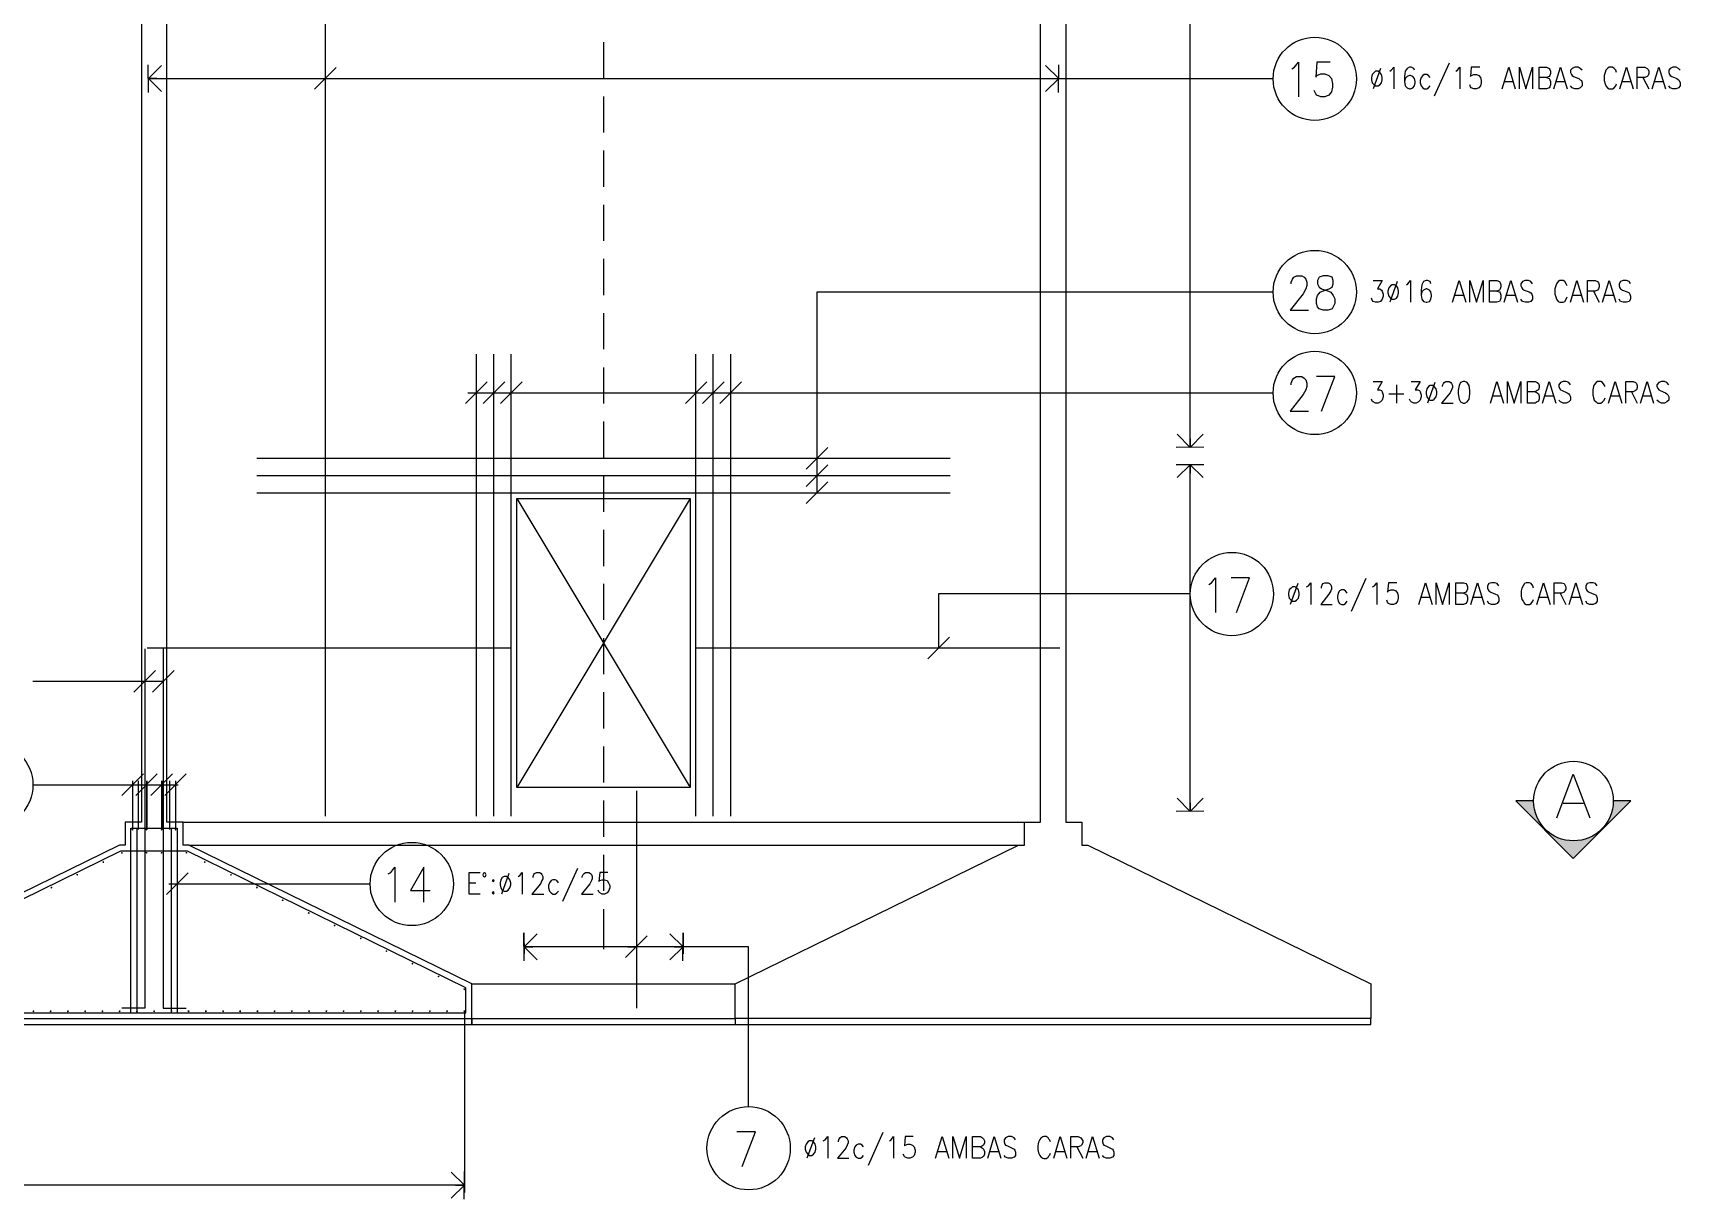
# Model space of a CAD drawing. Extents: x 157 to 1652, y -82 to 500.
# Drawn here: x 233.8 to 376.3, y 94.1 to 195 of the extents above; entities that cross this region are included whole.
import ezdxf

# ---------------------------------------------------------------- set-up
doc = ezdxf.new("R2010")
doc.units = 0
doc.header["$MEASUREMENT"] = 0
for name, color, linetype in [('PDF_00-COTAS-PARCIALES', 4, 'Continuous'), ('PDF_auxiliar', 1, 'Continuous'), ('PDF_BARRAS', 4, 'Continuous'), ('PDF_BARRAS-EN-VISTA-25', 4, 'Continuous'), ('PDF_CONTORNO-ENCOFRADO-25', 2, 'Continuous'), ('PDF_LINEAS-POS-ARMADURA', 4, 'Continuous')]:
    doc.layers.add(name, color=color, linetype=linetype)

msp = doc.modelspace()

# ---------------------------------------------------------------- hatches: boundary and pattern name
at = {"layer": 'PDF_00-COTAS-PARCIALES', "transparency": 33554559}
msp.add_hatch(color=256, dxfattribs=at).paths.add_polyline_path([(372.077, 128.544), (370.521, 128.544), (370.489, 127.941), (370.299, 127.306), (370.013, 126.734), (369.632, 126.258), (369.156, 125.814), (368.616, 125.496), (368.045, 125.242), (367.41, 125.147), (366.775, 125.147), (366.172, 125.242), (365.569, 125.496), (365.029, 125.814), (364.553, 126.258), (364.172, 126.734), (363.886, 127.306), (363.727, 127.941), (363.664, 128.544), (362.108, 128.544), (362.743, 127.941), (363.346, 127.306), (363.918, 126.734), (364.426, 126.258), (364.838, 125.814), (365.188, 125.496), (365.41, 125.242), (365.537, 125.147), (367.092, 123.56), (369.791, 126.258), (370.299, 126.734), (370.838, 127.306)])
at = {"layer": 'PDF_BARRAS', "transparency": 33554559}
for points in [[(242.521, 126.036), (242.521, 126.099), (242.457, 126.131), (242.394, 126.131), (242.362, 126.068), (242.394, 126.004), (242.425, 125.972), (242.489, 126.004)], [(243.727, 126.036), (243.727, 126.099), (243.663, 126.131), (243.663, 126.036), (243.632, 126.068), (243.6, 126.004), (243.632, 125.972), (243.695, 126.004)], [(245.029, 126.068), (244.997, 126.131), (244.933, 126.131), (244.902, 126.099), (244.87, 126.036), (244.902, 126.004), (244.965, 125.972), (245.029, 126.004)], [(246.235, 126.068), (246.203, 126.131), (246.14, 126.131), (246.171, 126.068), (246.171, 126.036), (246.14, 126.068), (246.108, 126.004), (246.171, 125.972), (246.235, 126.004)], [(241.6, 124.036), (241.568, 124.099), (241.505, 124.131), (241.473, 124.099), (241.441, 124.036), (241.441, 124.004), (241.505, 123.972), (241.568, 123.972)], [(243.727, 124.036), (243.727, 124.099), (243.663, 124.131), (243.663, 124.036), (243.632, 124.068), (243.6, 124.004), (243.632, 123.972), (243.695, 124.004)], [(245.029, 124.068), (244.997, 124.131), (244.933, 124.131), (244.902, 124.099), (244.87, 124.036), (244.902, 124.004), (244.965, 123.972), (245.029, 124.004)], [(247.187, 124.036), (247.156, 124.099), (247.092, 124.131), (247.029, 124.099), (247.029, 124.036), (247.06, 123.972), (247.092, 123.972), (247.156, 124.004)], [(239.981, 123.242), (239.981, 123.306), (239.917, 123.337), (239.917, 123.242)], [(248.775, 123.274), (248.743, 123.306), (248.679, 123.337), (248.648, 123.306), (248.616, 123.242), (248.648, 123.179), (248.711, 123.179), (248.775, 123.211)], [(237.727, 122.131), (237.727, 122.195), (237.663, 122.226), (237.6, 122.226), (237.568, 122.163), (237.6, 122.099), (237.663, 122.068)], [(235.505, 121.052), (235.473, 121.115), (235.378, 121.115), (235.346, 121.052), (235.346, 120.988), (235.409, 120.957), (235.473, 120.988)], [(253.283, 121.052), (253.251, 121.115), (253.124, 121.115), (253.124, 121.052), (253.156, 120.988), (253.187, 120.957), (253.251, 120.988)], [(255.505, 119.972), (255.441, 120.036), (255.378, 120.004), (255.346, 119.941), (255.378, 119.877), (255.441, 119.877), (255.505, 119.909)], [(257.759, 118.861), (257.727, 118.925), (257.663, 118.925), (257.632, 118.893), (257.6, 118.83), (257.632, 118.798), (257.695, 118.766), (257.759, 118.798)], [(260.013, 117.75), (259.981, 117.814), (259.917, 117.845), (259.854, 117.814), (259.854, 117.75), (259.886, 117.687), (259.949, 117.687)], [(262.171, 116.576), (262.235, 116.607), (262.267, 116.671), (262.171, 116.639)], [(264.489, 115.56), (264.457, 115.623), (264.394, 115.623), (264.33, 115.56), (264.362, 115.496), (264.425, 115.464), (264.489, 115.496)], [(266.743, 114.48), (266.711, 114.512), (266.648, 114.544), (266.584, 114.512), (266.584, 114.449), (266.616, 114.385), (266.679, 114.385), (266.711, 114.417)], [(268.997, 113.369), (268.965, 113.433), (268.902, 113.433), (268.838, 113.401), (268.838, 113.337), (268.902, 113.274), (268.965, 113.306)], [(271.219, 112.258), (271.187, 112.322), (271.092, 112.322), (271.06, 112.258), (271.092, 112.195), (271.156, 112.163), (271.219, 112.195)], [(233.949, 110.353), (233.917, 110.417), (233.822, 110.417), (233.79, 110.353), (233.79, 110.29), (233.854, 110.258), (233.917, 110.29)], [(235.441, 110.353), (235.409, 110.417), (235.314, 110.417), (235.282, 110.353), (235.282, 110.29), (235.346, 110.258), (235.409, 110.29)], [(236.933, 110.353), (236.902, 110.417), (236.806, 110.417), (236.775, 110.353), (236.775, 110.29), (236.838, 110.258), (236.902, 110.29)], [(238.425, 110.353), (238.394, 110.417), (238.298, 110.417), (238.267, 110.353), (238.267, 110.29), (238.33, 110.258), (238.394, 110.29)], [(239.917, 110.353), (239.886, 110.417), (239.79, 110.417), (239.759, 110.353), (239.759, 110.29), (239.822, 110.258), (239.886, 110.29)], [(241.409, 110.353), (241.378, 110.417), (241.282, 110.417), (241.251, 110.353), (241.251, 110.29), (241.314, 110.258), (241.378, 110.29)], [(242.902, 110.353), (242.87, 110.417), (242.775, 110.417), (242.743, 110.353), (242.743, 110.29), (242.806, 110.258), (242.87, 110.29)], [(244.394, 110.353), (244.362, 110.417), (244.267, 110.417), (244.235, 110.353), (244.235, 110.29), (244.298, 110.258), (244.362, 110.29)], [(245.886, 110.353), (245.854, 110.417), (245.759, 110.417), (245.727, 110.353), (245.727, 110.29), (245.79, 110.258), (245.854, 110.29)], [(247.378, 110.353), (247.346, 110.417), (247.219, 110.417), (247.219, 110.29), (247.283, 110.258), (247.346, 110.29)], [(248.87, 110.353), (248.838, 110.417), (248.711, 110.417), (248.711, 110.29), (248.775, 110.258), (248.838, 110.29)], [(250.362, 110.353), (250.33, 110.417), (250.203, 110.417), (250.203, 110.29), (250.267, 110.258), (250.33, 110.29)], [(251.822, 110.29), (251.822, 110.417), (251.695, 110.417), (251.663, 110.353), (251.695, 110.29), (251.759, 110.258)], [(253.314, 110.29), (253.314, 110.417), (253.187, 110.417), (253.156, 110.353), (253.187, 110.29), (253.251, 110.258)], [(254.806, 110.29), (254.806, 110.417), (254.679, 110.417), (254.648, 110.353), (254.679, 110.29), (254.743, 110.258)], [(256.298, 110.353), (256.298, 110.417), (256.171, 110.417), (256.14, 110.353), (256.171, 110.29), (256.235, 110.258), (256.267, 110.29)], [(257.79, 110.353), (257.79, 110.417), (257.663, 110.417), (257.632, 110.353), (257.663, 110.29), (257.727, 110.258), (257.759, 110.29)], [(259.283, 110.353), (259.283, 110.417), (259.156, 110.417), (259.124, 110.353), (259.156, 110.29), (259.219, 110.258), (259.251, 110.29)], [(260.775, 110.353), (260.775, 110.417), (260.648, 110.417), (260.616, 110.353), (260.648, 110.29), (260.711, 110.258), (260.743, 110.29)], [(262.267, 110.353), (262.267, 110.417), (262.14, 110.417), (262.108, 110.353), (262.14, 110.29), (262.203, 110.258), (262.235, 110.29)], [(263.759, 110.353), (263.759, 110.417), (263.632, 110.417), (263.6, 110.353), (263.632, 110.29), (263.695, 110.258), (263.727, 110.29)], [(265.251, 110.353), (265.251, 110.417), (265.124, 110.417), (265.092, 110.353), (265.124, 110.29), (265.156, 110.258), (265.219, 110.29)], [(266.743, 110.353), (266.743, 110.417), (266.616, 110.417), (266.584, 110.353), (266.616, 110.29), (266.648, 110.258), (266.711, 110.29)], [(268.235, 110.353), (268.235, 110.417), (268.108, 110.417), (268.076, 110.353), (268.108, 110.29), (268.14, 110.258), (268.203, 110.29)], [(269.727, 110.353), (269.727, 110.417), (269.6, 110.417), (269.568, 110.353), (269.6, 110.29), (269.632, 110.258), (269.695, 110.29)], [(271.219, 110.353), (271.187, 110.417), (271.092, 110.417), (271.06, 110.353), (271.092, 110.29), (271.156, 110.258), (271.219, 110.29)]]:
    msp.add_hatch(color=256, dxfattribs=at).paths.add_polyline_path(points)
h = msp.add_hatch(color=256, dxfattribs=at)
h.paths.add_polyline_path([(250.965, 122.068), (250.997, 122.099), (251.029, 122.163), (250.997, 122.226), (250.933, 122.226), (250.902, 122.195), (250.87, 122.131), (250.902, 122.099)])
h.paths.add_polyline_path([(250.933, 122.131), (250.933, 122.163), (250.965, 122.163), (250.965, 122.131)], flags=0)

# ---------------------------------------------------------------- linework, layer by layer
at = {"layer": 'PDF_00-COTAS-PARCIALES', "color": 6, "lineweight": 25}
for points in [[(365.664, 127.084), (367.092, 130.861), (368.521, 127.084)], [(366.203, 128.353), (367.981, 128.353)]]:
    msp.add_lwpolyline(points, dxfattribs=at)
at = {"layer": 'PDF_00-COTAS-PARCIALES', "lineweight": 25}
msp.add_lwpolyline([(363.664, 128.544), (362.108, 128.544), (367.092, 123.56), (372.077, 128.544), (370.521, 128.544)], dxfattribs=at)
msp.add_circle((367.108, 128.528), 3.444, dxfattribs=at)
at = {"layer": 'PDF_auxiliar', "lineweight": 25}
for points in [[(283.187, 194.163), (283.187, 191.052)], [(283.187, 189.465), (283.187, 186.354)], [(283.187, 184.798), (283.187, 181.655)], [(283.187, 180.1), (283.187, 176.988)], [(283.187, 175.433), (283.187, 172.29)], [(283.187, 170.734), (283.187, 167.623)], [(283.187, 166.036), (283.187, 162.925)], [(283.187, 161.369), (283.187, 158.226)], [(283.187, 156.671), (283.187, 153.56)], [(275.695, 154.703), (290.679, 129.687)], [(290.679, 154.703), (275.695, 129.687)], [(283.187, 152.004), (283.187, 148.861)], [(283.187, 147.306), (283.187, 144.195)], [(283.187, 142.607), (283.187, 139.496)], [(283.187, 137.941), (283.187, 134.798)], [(283.187, 133.242), (283.187, 130.131)], [(283.187, 128.576), (283.187, 125.433)], [(246.806, 126.703), (319.6, 126.703)], [(247.314, 124.703), (319.092, 124.703)], [(283.187, 123.877), (283.187, 120.766)], [(283.187, 119.179), (283.187, 115.718)], [(271.791, 112.703), (294.584, 112.703)], [(216.806, 109.718), (216.806, 109.21), (271.791, 109.21), (271.791, 109.718), (294.584, 109.718), (294.584, 109.21), (349.569, 109.21), (349.569, 109.718)], [(271.791, 109.718), (271.791, 109.21), (294.584, 109.21)]]:
    msp.add_lwpolyline(points, dxfattribs=at)
at = {"layer": 'PDF_BARRAS', "lineweight": 0}
for points in [[(243.663, 126.099, 0.0635, 0.0635, 0), (243.616, 126.099, 0.0568, 0.0568, 0), (243.584, 126.036, 0, 0, 0)], [(243.663, 124.099, 0.0635, 0.0635, 0), (243.616, 124.099, 0.0568, 0.0568, 0), (243.584, 124.036, 0, 0, 0)]]:
    msp.add_lwpolyline(points, format="xyseb", dxfattribs=at)
for points, const_width in [([(246.124, 126.115), (246.124, 126.084), (246.092, 126.02)], 0.0426), ([(239.917, 123.29), (239.87, 123.274), (239.838, 123.242)], 0.0673), ([(239.87, 123.195), (239.902, 123.211), (239.965, 123.211)], 0.0635), ([(262.14, 116.687), (262.14, 116.639), (262.14, 116.576)], 0.0635), ([(262.251, 116.687), (262.203, 116.687), (262.14, 116.718)], 0.0568)]:
    msp.add_lwpolyline(points, dxfattribs=dict(at, const_width=const_width))
at = {"layer": 'PDF_BARRAS-EN-VISTA-25', "color": 5, "lineweight": 25}
for points in [[(259.124, 127.211), (259.124, 247.147)], [(342.743, 191.877), (342.965, 192.004), (343.315, 192.449), (343.315, 189.433)], [(346.045, 192.449), (344.902, 192.449), (344.807, 191.147), (344.902, 191.306), (345.251, 191.433), (345.6, 191.433), (345.949, 191.306), (346.172, 191.02), (346.267, 190.576), (346.267, 190.29), (346.172, 189.877), (345.949, 189.592), (345.6, 189.433), (345.251, 189.433), (344.902, 189.592), (344.807, 189.719), (344.68, 190.004)], [(258.171, 190.1), (260.044, 191.973)], [(342.68, 173.274), (342.68, 173.401), (342.807, 173.687), (342.902, 173.846), (343.156, 173.973), (343.6, 173.973), (343.822, 173.846), (343.949, 173.687), (344.045, 173.401), (344.045, 173.115), (343.949, 172.83), (343.727, 172.417), (342.584, 170.988), (344.172, 170.988)], [(272.203, 127.211), (272.203, 167.179)], [(273.695, 127.211), (273.695, 167.179)], [(275.187, 127.211), (275.187, 167.179)], [(291.187, 127.211), (291.187, 167.179)], [(292.679, 127.211), (292.679, 167.179)], [(294.203, 127.211), (294.203, 167.179)], [(271.251, 162.925), (273.124, 164.798)], [(272.775, 162.925), (274.648, 164.798)], [(274.267, 162.925), (276.14, 164.798)], [(290.267, 162.925), (292.14, 164.798)], [(291.759, 162.925), (293.632, 164.798)], [(293.251, 162.925), (295.124, 164.798)], [(342.68, 164.544), (342.68, 164.671), (342.807, 164.957), (342.902, 165.115), (343.156, 165.242), (343.6, 165.242), (343.822, 165.115), (343.949, 164.957), (344.045, 164.671), (344.045, 164.385), (343.949, 164.1), (343.727, 163.687), (342.584, 162.258), (344.172, 162.258)], [(345.315, 162.258), (346.457, 165.242), (344.87, 165.242)], [(253.187, 158.195), (313.187, 158.195)], [(300.711, 157.242), (302.584, 159.115)], [(300.711, 155.75), (302.584, 157.623)], [(253.187, 156.703), (313.187, 156.703)], [(300.711, 154.258), (302.584, 156.131)], [(253.187, 155.179), (313.187, 155.179)], [(335.568, 147.274), (335.791, 147.401), (336.14, 147.846), (336.14, 144.83)], [(337.949, 144.83), (339.092, 147.846), (337.505, 147.846)], [(311.251, 140.83), (313.124, 142.703)], [(243.505, 141.687), (243.505, 110.607), (241.505, 110.607)], [(243.695, 141.782), (275.187, 141.782)], [(245.092, 141.687), (245.092, 110.607), (247.092, 110.607)], [(291.187, 141.782), (322.68, 141.782)], [(242.552, 137.941), (244.425, 139.814)], [(244.171, 137.941), (246.044, 139.814)], [(241.505, 129.02), (243.378, 130.893)], [(242.711, 129.02), (244.584, 130.893)], [(244.013, 129.02), (245.886, 130.893)], [(245.219, 129.02), (247.092, 130.893)], [(286.045, 129.401), (286.045, 110.607)], [(242.298, 110.195), (242.298, 126.195), (246.298, 126.195), (246.298, 110.195)], [(242.806, 126.195), (242.806, 110.195)], [(245.79, 126.195), (245.79, 110.195)], [(264.552, 122.226), (264.775, 122.353), (265.124, 122.798), (265.124, 119.782)], [(267.632, 119.782), (267.632, 122.798), (266.489, 120.798), (268.203, 120.798)], [(245.378, 120.449), (247.251, 122.322)], [(285.092, 114.988), (286.965, 116.861)], [(295.187, 96.925), (296.33, 99.909), (294.711, 99.909)]]:
    msp.add_lwpolyline(points, dxfattribs=at)
at = {"layer": 'PDF_BARRAS-EN-VISTA-25', "color": 2, "lineweight": 25}
for points in [[(258.362, 191.02), (259.124, 191.02)], [(271.441, 163.846), (272.203, 163.846)], [(272.933, 163.846), (273.695, 163.846)], [(274.457, 163.846), (275.187, 163.846)], [(290.457, 163.846), (291.187, 163.846)], [(291.949, 163.846), (292.679, 163.846)], [(293.441, 163.846), (294.203, 163.846)], [(300.902, 158.195), (301.664, 158.195)], [(300.902, 156.703), (301.664, 156.703)], [(300.902, 155.179), (301.664, 155.179)], [(311.441, 141.782), (312.172, 141.782)], [(242.743, 138.893), (243.505, 138.893)], [(244.362, 138.893), (245.092, 138.893)], [(241.695, 129.941), (242.457, 129.941)], [(242.902, 129.941), (243.663, 129.941)], [(244.203, 129.941), (244.965, 129.941)], [(245.409, 129.941), (246.171, 129.941)], [(245.568, 121.369), (246.298, 121.369)], [(285.283, 115.909), (286.045, 115.909)]]:
    msp.add_lwpolyline(points, dxfattribs=at)
at = {"layer": 'PDF_BARRAS-EN-VISTA-25', "lineweight": 25}
for points in [[(349.981, 191.655), (349.854, 191.56), (349.696, 191.369), (349.632, 191.115), (349.632, 190.925), (349.696, 190.671), (349.854, 190.481), (349.981, 190.385), (350.203, 190.385), (350.362, 190.481), (350.489, 190.671), (350.553, 190.925), (350.553, 191.115), (350.489, 191.369), (350.362, 191.56), (350.203, 191.655)], [(351.41, 173.179), (351.283, 173.084), (351.124, 172.925), (351.061, 172.639), (351.061, 172.481), (351.124, 172.195), (351.283, 172.036), (351.41, 171.941), (351.632, 171.941), (351.791, 172.036), (351.918, 172.195), (351.981, 172.481), (351.981, 172.639), (351.918, 172.925), (351.791, 173.084), (351.632, 173.179)], [(354.711, 164.48), (354.553, 164.385), (354.426, 164.195), (354.362, 163.941), (354.362, 163.75), (354.426, 163.496), (354.553, 163.306), (354.711, 163.211), (354.934, 163.211), (355.061, 163.306), (355.219, 163.496), (355.283, 163.75), (355.283, 163.941), (355.219, 164.195), (355.061, 164.385), (354.934, 164.48)], [(357.569, 164.83), (357.346, 164.734), (357.219, 164.48), (357.124, 164.036), (357.124, 163.75), (357.219, 163.306), (357.346, 163.052), (357.569, 162.957), (357.696, 162.957), (357.918, 163.052), (358.076, 163.306), (358.14, 163.75), (358.14, 164.036), (358.076, 164.48), (357.918, 164.734), (357.696, 164.83)], [(342.807, 147.052), (342.68, 146.957), (342.521, 146.798), (342.457, 146.512), (342.457, 146.353), (342.521, 146.068), (342.68, 145.909), (342.807, 145.814), (343.029, 145.814), (343.156, 145.909), (343.315, 146.068), (343.378, 146.353), (343.378, 146.512), (343.315, 146.798), (343.156, 146.957), (343.029, 147.052)], [(273.664, 121.718), (273.568, 121.655), (273.664, 121.56), (273.727, 121.655)], [(274.584, 122.004), (274.425, 121.909), (274.298, 121.718), (274.235, 121.464), (274.235, 121.274), (274.298, 121.02), (274.425, 120.83), (274.584, 120.734), (274.806, 120.734), (274.933, 120.83), (275.092, 121.02), (275.156, 121.274), (275.156, 121.464), (275.092, 121.718), (274.933, 121.909), (274.806, 122.004)], [(273.664, 120.671), (273.568, 120.576), (273.664, 120.48), (273.727, 120.576)], [(300.997, 99.147), (300.87, 99.052), (300.711, 98.861), (300.648, 98.607), (300.648, 98.417), (300.711, 98.163), (300.87, 97.972), (300.997, 97.877), (301.219, 97.877), (301.346, 97.972), (301.505, 98.163), (301.568, 98.417), (301.568, 98.607), (301.505, 98.861), (301.346, 99.052), (301.219, 99.147)]]:
    msp.add_lwpolyline(points, close=True, dxfattribs=at)
for points in [[(350.426, 191.909), (349.791, 190.131)], [(351.219, 191.655), (351.346, 191.75), (351.569, 192.004), (351.569, 190.131)], [(353.346, 191.75), (353.283, 191.909), (353.061, 192.004), (352.934, 192.004), (352.711, 191.909), (352.553, 191.655), (352.489, 191.211), (352.489, 190.766), (352.553, 190.385), (352.711, 190.227), (352.934, 190.131), (352.997, 190.131), (353.219, 190.227), (353.346, 190.385), (353.41, 190.671), (353.41, 190.766), (353.346, 191.02), (353.219, 191.211), (352.997, 191.306), (352.934, 191.306), (352.711, 191.211), (352.553, 191.02), (352.489, 190.766)], [(354.711, 191.115), (354.553, 191.306), (354.426, 191.369), (354.203, 191.369), (354.076, 191.306), (353.918, 191.115), (353.854, 190.862), (353.854, 190.671), (353.918, 190.385), (354.076, 190.227), (354.203, 190.131), (354.426, 190.131), (354.553, 190.227), (354.711, 190.385)], [(356.362, 192.354), (355.061, 189.496)], [(356.934, 191.655), (357.061, 191.75), (357.283, 192.004), (357.283, 190.131)], [(358.997, 192.004), (358.267, 192.004), (358.203, 191.211), (358.267, 191.306), (358.489, 191.369), (358.711, 191.369), (358.934, 191.306), (359.061, 191.115), (359.124, 190.862), (359.124, 190.671), (359.061, 190.385), (358.934, 190.227), (358.711, 190.131), (358.489, 190.131), (358.267, 190.227), (358.203, 190.322), (358.14, 190.481)], [(360.934, 190.131), (361.505, 192.004), (362.077, 190.131)], [(362.426, 190.131), (362.426, 192.004), (362.997, 190.131), (363.569, 192.004), (363.569, 190.131)], [(364.775, 191.115), (364.997, 191.02), (365.061, 190.925), (365.124, 190.766), (365.124, 190.481), (365.061, 190.322), (364.997, 190.227), (364.775, 190.131), (364.14, 190.131), (364.14, 192.004), (364.775, 192.004), (364.997, 191.909), (365.061, 191.814), (365.124, 191.655), (365.124, 191.465), (365.061, 191.306), (364.997, 191.211), (364.775, 191.115), (364.14, 191.115)], [(365.41, 190.131), (365.981, 192.004), (366.553, 190.131)], [(367.854, 191.75), (367.696, 191.909), (367.505, 192.004), (367.219, 192.004), (366.997, 191.909), (366.838, 191.75), (366.838, 191.56), (366.934, 191.369), (366.997, 191.306), (367.124, 191.211), (367.569, 191.02), (367.696, 190.925), (367.791, 190.862), (367.854, 190.671), (367.854, 190.385), (367.696, 190.227), (367.505, 190.131), (367.219, 190.131), (366.997, 190.227), (366.838, 190.385)], [(370.838, 191.56), (370.775, 191.75), (370.616, 191.909), (370.489, 192.004), (370.204, 192.004), (370.045, 191.909), (369.918, 191.75), (369.854, 191.56), (369.759, 191.306), (369.759, 190.862), (369.854, 190.576), (369.918, 190.385), (370.045, 190.227), (370.204, 190.131), (370.489, 190.131), (370.616, 190.227), (370.775, 190.385), (370.838, 190.576)], [(371.124, 190.131), (371.696, 192.004), (372.267, 190.131)], [(372.616, 190.131), (372.616, 192.004), (373.283, 192.004), (373.473, 191.909), (373.569, 191.814), (373.632, 191.655), (373.632, 191.465), (373.569, 191.306), (373.473, 191.211), (373.283, 191.115), (372.616, 191.115)], [(373.124, 191.115), (373.632, 190.131)], [(373.918, 190.131), (374.489, 192.004), (375.061, 190.131)], [(376.331, 191.75), (376.204, 191.909), (375.981, 192.004), (375.696, 192.004), (375.473, 191.909), (375.346, 191.75), (375.346, 191.56), (375.41, 191.369), (375.473, 191.306), (375.632, 191.211), (376.045, 191.02), (376.204, 190.925), (376.267, 190.862), (376.331, 190.671), (376.331, 190.385), (376.204, 190.227), (375.981, 190.131), (375.696, 190.131), (375.473, 190.227), (375.346, 190.385)], [(361.124, 190.766), (361.854, 190.766)], [(365.632, 190.766), (366.362, 190.766)], [(371.346, 190.766), (372.045, 190.766)], [(374.14, 190.766), (374.838, 190.766)], [(349.791, 173.56), (350.553, 173.56), (350.14, 172.83), (350.362, 172.83), (350.489, 172.734), (350.553, 172.639), (350.648, 172.385), (350.648, 172.195), (350.553, 171.941), (350.426, 171.75), (350.203, 171.687), (349.981, 171.687), (349.791, 171.75), (349.696, 171.846), (349.632, 172.036)], [(351.854, 173.465), (351.219, 171.687)], [(352.648, 173.179), (352.775, 173.274), (352.997, 173.56), (352.997, 171.687)], [(354.775, 173.274), (354.711, 173.465), (354.489, 173.56), (354.362, 173.56), (354.14, 173.465), (353.981, 173.179), (353.918, 172.734), (353.918, 172.29), (353.981, 171.941), (354.14, 171.75), (354.362, 171.687), (354.426, 171.687), (354.648, 171.75), (354.775, 171.941), (354.838, 172.195), (354.838, 172.29), (354.775, 172.576), (354.648, 172.734), (354.426, 172.83), (354.362, 172.83), (354.14, 172.734), (353.981, 172.576), (353.918, 172.29)], [(356.648, 171.687), (357.219, 173.56), (357.791, 171.687)], [(358.14, 171.687), (358.14, 173.56), (358.711, 171.687), (359.283, 173.56), (359.283, 171.687)], [(360.489, 172.639), (360.711, 172.576), (360.775, 172.481), (360.838, 172.29), (360.838, 172.036), (360.775, 171.846), (360.711, 171.75), (360.489, 171.687), (359.854, 171.687), (359.854, 173.56), (360.489, 173.56), (360.711, 173.465), (360.775, 173.369), (360.838, 173.179), (360.838, 173.02), (360.775, 172.83), (360.711, 172.734), (360.489, 172.639), (359.854, 172.639)], [(361.124, 171.687), (361.696, 173.56), (362.267, 171.687)], [(363.569, 173.274), (363.41, 173.465), (363.219, 173.56), (362.934, 173.56), (362.711, 173.465), (362.553, 173.274), (362.553, 173.084), (362.648, 172.925), (362.711, 172.83), (362.838, 172.734), (363.283, 172.576), (363.41, 172.481), (363.505, 172.385), (363.569, 172.195), (363.569, 171.941), (363.41, 171.75), (363.219, 171.687), (362.934, 171.687), (362.711, 171.75), (362.553, 171.941)], [(366.553, 173.084), (366.489, 173.274), (366.362, 173.465), (366.203, 173.56), (365.918, 173.56), (365.791, 173.465), (365.632, 173.274), (365.569, 173.084), (365.505, 172.83), (365.505, 172.385), (365.569, 172.131), (365.632, 171.941), (365.791, 171.75), (365.918, 171.687), (366.203, 171.687), (366.362, 171.75), (366.489, 171.941), (366.553, 172.131)], [(366.838, 171.687), (367.41, 173.56), (367.981, 171.687)], [(368.33, 171.687), (368.33, 173.56), (368.997, 173.56), (369.188, 173.465), (369.283, 173.369), (369.346, 173.179), (369.346, 173.02), (369.283, 172.83), (369.188, 172.734), (368.997, 172.639), (368.33, 172.639)], [(368.838, 172.639), (369.346, 171.687)], [(369.632, 171.687), (370.204, 173.56), (370.775, 171.687)], [(372.045, 173.274), (371.918, 173.465), (371.696, 173.56), (371.41, 173.56), (371.188, 173.465), (371.061, 173.274), (371.061, 173.084), (371.124, 172.925), (371.188, 172.83), (371.346, 172.734), (371.759, 172.576), (371.918, 172.481), (371.981, 172.385), (372.045, 172.195), (372.045, 171.941), (371.918, 171.75), (371.696, 171.687), (371.41, 171.687), (371.188, 171.75), (371.061, 171.941)], [(356.838, 172.29), (357.569, 172.29)], [(361.346, 172.29), (362.077, 172.29)], [(367.061, 172.29), (367.791, 172.29)], [(369.854, 172.29), (370.553, 172.29)], [(349.791, 164.83), (350.553, 164.83), (350.14, 164.1), (350.362, 164.1), (350.489, 164.036), (350.553, 163.941), (350.648, 163.655), (350.648, 163.496), (350.553, 163.211), (350.426, 163.052), (350.203, 162.957), (349.981, 162.957), (349.791, 163.052), (349.696, 163.115), (349.632, 163.306)], [(351.791, 164.544), (351.791, 162.957)], [(353.061, 164.83), (353.854, 164.83), (353.41, 164.1), (353.632, 164.1), (353.791, 164.036), (353.854, 163.941), (353.918, 163.655), (353.918, 163.496), (353.854, 163.211), (353.696, 163.052), (353.505, 162.957), (353.283, 162.957), (353.061, 163.052), (352.997, 163.115), (352.934, 163.306)], [(355.124, 164.734), (354.489, 162.957)], [(355.791, 164.385), (355.791, 164.48), (355.854, 164.639), (355.918, 164.734), (356.076, 164.83), (356.362, 164.83), (356.489, 164.734), (356.553, 164.639), (356.648, 164.48), (356.648, 164.29), (356.553, 164.1), (356.426, 163.846), (355.696, 162.957), (356.711, 162.957)], [(359.918, 162.957), (360.489, 164.83), (361.061, 162.957)], [(361.41, 162.957), (361.41, 164.83), (361.981, 162.957), (362.553, 164.83), (362.553, 162.957)], [(363.791, 163.941), (363.981, 163.846), (364.077, 163.75), (364.14, 163.592), (364.14, 163.306), (364.077, 163.115), (363.981, 163.052), (363.791, 162.957), (363.124, 162.957), (363.124, 164.83), (363.791, 164.83), (363.981, 164.734), (364.077, 164.639), (364.14, 164.48), (364.14, 164.29), (364.077, 164.1), (363.981, 164.036), (363.791, 163.941), (363.124, 163.941)], [(364.426, 162.957), (364.997, 164.83), (365.569, 162.957)], [(366.838, 164.544), (366.711, 164.734), (366.489, 164.83), (366.203, 164.83), (365.981, 164.734), (365.854, 164.544), (365.854, 164.385), (365.918, 164.195), (365.981, 164.1), (366.14, 164.036), (366.553, 163.846), (366.711, 163.75), (366.775, 163.655), (366.838, 163.496), (366.838, 163.211), (366.711, 163.052), (366.489, 162.957), (366.203, 162.957), (365.981, 163.052), (365.854, 163.211)], [(369.854, 164.385), (369.759, 164.544), (369.632, 164.734), (369.473, 164.83), (369.188, 164.83), (369.061, 164.734), (368.902, 164.544), (368.838, 164.385), (368.775, 164.1), (368.775, 163.655), (368.838, 163.401), (368.902, 163.211), (369.061, 163.052), (369.188, 162.957), (369.473, 162.957), (369.632, 163.052), (369.759, 163.211), (369.854, 163.401)], [(370.14, 162.957), (370.711, 164.83), (371.283, 162.957)], [(371.632, 162.957), (371.632, 164.83), (372.267, 164.83), (372.489, 164.734), (372.553, 164.639), (372.616, 164.48), (372.616, 164.29), (372.553, 164.1), (372.489, 164.036), (372.267, 163.941), (371.632, 163.941)], [(372.14, 163.941), (372.616, 162.957)], [(372.902, 162.957), (373.473, 164.83), (374.045, 162.957)], [(375.346, 164.544), (375.188, 164.734), (374.997, 164.83), (374.711, 164.83), (374.489, 164.734), (374.331, 164.544), (374.331, 164.385), (374.426, 164.195), (374.489, 164.1), (374.616, 164.036), (375.061, 163.846), (375.188, 163.75), (375.283, 163.655), (375.346, 163.496), (375.346, 163.211), (375.188, 163.052), (374.997, 162.957), (374.711, 162.957), (374.489, 163.052), (374.331, 163.211)], [(351.124, 163.75), (352.426, 163.75)], [(360.14, 163.592), (360.838, 163.592)], [(364.648, 163.592), (365.346, 163.592)], [(370.33, 163.592), (371.061, 163.592)], [(373.124, 163.592), (373.854, 163.592)], [(343.251, 147.338), (342.584, 145.528)], [(344.013, 147.052), (344.172, 147.147), (344.394, 147.401), (344.394, 145.528)], [(345.315, 146.957), (345.315, 147.052), (345.378, 147.242), (345.442, 147.338), (345.6, 147.401), (345.886, 147.401), (346.013, 147.338), (346.108, 147.242), (346.172, 147.052), (346.172, 146.861), (346.108, 146.703), (345.949, 146.417), (345.251, 145.528), (346.235, 145.528)], [(347.537, 146.512), (347.378, 146.703), (347.251, 146.798), (347.029, 146.798), (346.87, 146.703), (346.743, 146.512), (346.68, 146.258), (346.68, 146.068), (346.743, 145.814), (346.87, 145.623), (347.029, 145.528), (347.251, 145.528), (347.378, 145.623), (347.537, 145.814)], [(349.156, 147.782), (347.886, 144.925)], [(349.727, 147.052), (349.886, 147.147), (350.108, 147.401), (350.108, 145.528)], [(351.823, 147.401), (351.092, 147.401), (351.029, 146.607), (351.092, 146.703), (351.315, 146.798), (351.537, 146.798), (351.727, 146.703), (351.886, 146.512), (351.949, 146.258), (351.949, 146.068), (351.886, 145.814), (351.727, 145.623), (351.537, 145.528), (351.315, 145.528), (351.092, 145.623), (351.029, 145.719), (350.965, 145.909)], [(353.727, 145.528), (354.299, 147.401), (354.87, 145.528)], [(355.219, 145.528), (355.219, 147.401), (355.791, 145.528), (356.362, 147.401), (356.362, 145.528)], [(357.6, 146.512), (357.791, 146.417), (357.886, 146.353), (357.95, 146.163), (357.95, 145.909), (357.886, 145.719), (357.791, 145.623), (357.6, 145.528), (356.934, 145.528), (356.934, 147.401), (357.6, 147.401), (357.791, 147.338), (357.886, 147.242), (357.95, 147.052), (357.95, 146.861), (357.886, 146.703), (357.791, 146.607), (357.6, 146.512), (356.934, 146.512)], [(358.235, 145.528), (358.807, 147.401), (359.378, 145.528)], [(360.648, 147.147), (360.521, 147.338), (360.299, 147.401), (360.013, 147.401), (359.791, 147.338), (359.664, 147.147), (359.664, 146.957), (359.727, 146.798), (359.791, 146.703), (359.95, 146.607), (360.362, 146.417), (360.521, 146.353), (360.584, 146.258), (360.648, 146.068), (360.648, 145.814), (360.521, 145.623), (360.299, 145.528), (360.013, 145.528), (359.791, 145.623), (359.664, 145.814)], [(363.664, 146.957), (363.6, 147.147), (363.442, 147.338), (363.315, 147.401), (363.029, 147.401), (362.87, 147.338), (362.743, 147.147), (362.648, 146.957), (362.584, 146.703), (362.584, 146.258), (362.648, 145.972), (362.743, 145.814), (362.87, 145.623), (363.029, 145.528), (363.315, 145.528), (363.442, 145.623), (363.6, 145.814), (363.664, 145.972)], [(363.95, 145.528), (364.521, 147.401), (365.092, 145.528)], [(365.442, 145.528), (365.442, 147.401), (366.077, 147.401), (366.299, 147.338), (366.362, 147.242), (366.457, 147.052), (366.457, 146.861), (366.362, 146.703), (366.299, 146.607), (366.077, 146.512), (365.442, 146.512)], [(366.743, 145.528), (367.315, 147.401), (367.886, 145.528)], [(369.156, 147.147), (369.029, 147.338), (368.807, 147.401), (368.521, 147.401), (368.299, 147.338), (368.172, 147.147), (368.172, 146.957), (368.235, 146.798), (368.299, 146.703), (368.457, 146.607), (368.87, 146.417), (369.029, 146.353), (369.092, 146.258), (369.156, 146.068), (369.156, 145.814), (369.029, 145.623), (368.807, 145.528), (368.521, 145.528), (368.299, 145.623), (368.172, 145.814)], [(353.949, 146.163), (354.648, 146.163)], [(358.457, 146.163), (359.156, 146.163)], [(364.172, 146.163), (364.87, 146.163)], [(365.95, 146.512), (366.457, 145.528)], [(366.934, 146.163), (367.664, 146.163)], [(280.933, 122.703), (279.632, 119.845)], [(272.521, 120.48), (271.568, 120.48), (271.568, 122.353), (272.521, 122.353)], [(271.568, 121.464), (272.14, 121.464)], [(274.997, 122.258), (274.362, 120.48)], [(275.791, 122.004), (275.949, 122.099), (276.14, 122.353), (276.14, 120.48)], [(277.092, 121.909), (277.092, 122.004), (277.156, 122.163), (277.219, 122.258), (277.378, 122.353), (277.664, 122.353), (277.791, 122.258), (277.854, 122.163), (277.949, 122.004), (277.949, 121.814), (277.854, 121.655), (277.727, 121.369), (276.997, 120.48), (278.013, 120.48)], [(279.283, 121.464), (279.156, 121.655), (278.997, 121.718), (278.806, 121.718), (278.648, 121.655), (278.521, 121.464), (278.425, 121.211), (278.425, 121.02), (278.521, 120.734), (278.648, 120.576), (278.806, 120.48), (278.997, 120.48), (279.156, 120.576), (279.283, 120.734)], [(281.346, 121.909), (281.346, 122.004), (281.441, 122.163), (281.505, 122.258), (281.632, 122.353), (281.918, 122.353), (282.076, 122.258), (282.14, 122.163), (282.203, 122.004), (282.203, 121.814), (282.14, 121.655), (282.013, 121.369), (281.283, 120.48), (282.298, 120.48)], [(283.568, 122.353), (282.87, 122.353), (282.775, 121.56), (282.87, 121.655), (283.06, 121.718), (283.283, 121.718), (283.505, 121.655), (283.632, 121.464), (283.727, 121.211), (283.727, 121.02), (283.632, 120.734), (283.505, 120.576), (283.283, 120.48), (283.06, 120.48), (282.87, 120.576), (282.775, 120.671), (282.711, 120.83)], [(307.346, 99.845), (306.076, 96.988)], [(301.441, 99.401), (300.775, 97.623)], [(302.203, 99.147), (302.362, 99.21), (302.584, 99.496), (302.584, 97.623)], [(303.505, 99.052), (303.505, 99.147), (303.568, 99.306), (303.632, 99.401), (303.791, 99.496), (304.076, 99.496), (304.203, 99.401), (304.267, 99.306), (304.362, 99.147), (304.362, 98.956), (304.267, 98.766), (304.14, 98.512), (303.441, 97.623), (304.426, 97.623)], [(305.695, 98.607), (305.568, 98.766), (305.41, 98.861), (305.219, 98.861), (305.06, 98.766), (304.933, 98.607), (304.838, 98.322), (304.838, 98.163), (304.933, 97.877), (305.06, 97.718), (305.219, 97.623), (305.41, 97.623), (305.568, 97.718), (305.695, 97.877)], [(307.918, 99.147), (308.076, 99.21), (308.267, 99.496), (308.267, 97.623)], [(309.981, 99.496), (309.283, 99.496), (309.219, 98.703), (309.283, 98.766), (309.505, 98.861), (309.695, 98.861), (309.918, 98.766), (310.076, 98.607), (310.14, 98.322), (310.14, 98.163), (310.076, 97.877), (309.918, 97.718), (309.695, 97.623), (309.505, 97.623), (309.283, 97.718), (309.219, 97.782), (309.124, 97.972)], [(311.918, 97.623), (312.489, 99.496), (313.06, 97.623)], [(313.41, 97.623), (313.41, 99.496), (313.981, 97.623), (314.553, 99.496), (314.553, 97.623)], [(315.791, 98.607), (315.981, 98.512), (316.076, 98.417), (316.14, 98.226), (316.14, 97.972), (316.076, 97.782), (315.981, 97.718), (315.791, 97.623), (315.124, 97.623), (315.124, 99.496), (315.791, 99.496), (315.981, 99.401), (316.076, 99.306), (316.14, 99.147), (316.14, 98.956), (316.076, 98.766), (315.981, 98.703), (315.791, 98.607), (315.124, 98.607)], [(316.426, 97.623), (316.997, 99.496), (317.568, 97.623)], [(318.838, 99.21), (318.711, 99.401), (318.489, 99.496), (318.203, 99.496), (317.981, 99.401), (317.854, 99.21), (317.854, 99.052), (317.918, 98.861), (317.981, 98.766), (318.14, 98.703), (318.553, 98.512), (318.711, 98.417), (318.775, 98.322), (318.838, 98.163), (318.838, 97.877), (318.711, 97.718), (318.489, 97.623), (318.203, 97.623), (317.981, 97.718), (317.854, 97.877)], [(322.14, 97.623), (322.711, 99.496), (323.283, 97.623)], [(323.632, 97.623), (323.632, 99.496), (324.267, 99.496), (324.489, 99.401), (324.553, 99.306), (324.648, 99.147), (324.648, 98.956), (324.553, 98.766), (324.489, 98.703), (324.267, 98.607), (323.632, 98.607)], [(324.14, 98.607), (324.648, 97.623)], [(324.934, 97.623), (325.505, 99.496), (326.076, 97.623)], [(327.346, 99.21), (327.219, 99.401), (326.997, 99.496), (326.711, 99.496), (326.489, 99.401), (326.362, 99.21), (326.362, 99.052), (326.426, 98.861), (326.489, 98.766), (326.648, 98.703), (327.061, 98.512), (327.219, 98.417), (327.283, 98.322), (327.346, 98.163), (327.346, 97.877), (327.219, 97.718), (326.997, 97.623), (326.711, 97.623), (326.489, 97.718), (326.362, 97.877)], [(312.14, 98.226), (312.838, 98.226)], [(316.648, 98.226), (317.346, 98.226)], [(322.362, 98.226), (323.061, 98.226)], [(325.124, 98.226), (325.854, 98.226)]]:
    msp.add_lwpolyline(points, dxfattribs=at)
at = {"layer": 'PDF_BARRAS-EN-VISTA-25', "color": 5, "lineweight": 25}
for points in [[(345.442, 173.973), (345.092, 173.846), (344.965, 173.56), (344.965, 173.274), (345.092, 172.988), (345.315, 172.83), (345.759, 172.703), (346.108, 172.544), (346.33, 172.258), (346.457, 171.973), (346.457, 171.56), (346.33, 171.274), (346.235, 171.115), (345.886, 170.988), (345.442, 170.988), (345.092, 171.115), (344.965, 171.274), (344.87, 171.56), (344.87, 171.973), (344.965, 172.258), (345.188, 172.544), (345.537, 172.703), (345.981, 172.83), (346.235, 172.988), (346.33, 173.274), (346.33, 173.56), (346.235, 173.846), (345.886, 173.973)], [(247.187, 124.195), (241.409, 124.195), (217.314, 112.385), (217.314, 110.195), (271.283, 110.195), (271.283, 112.385)]]:
    msp.add_lwpolyline(points, close=True, dxfattribs=at)
at = {"layer": 'PDF_BARRAS-EN-VISTA-25', "lineweight": 25}
for centre in [(344.727, 191.004), (344.727, 172.56), (344.727, 163.83), (337.553, 146.433), (230.219, 129.925), (266.6, 121.353), (295.743, 98.496)]:
    msp.add_circle(centre, 3.603, dxfattribs=at)
msp.add_ellipse((321.349, 98.558), major_axis=(0.002, 0.962), ratio=0.6112303, start_param=5.2523652, end_param=10.4619248, dxfattribs=at)
for points in [[(272.886, 122.322), (272.807, 122.322), (272.743, 122.243), (272.743, 122.147)], [(272.743, 122.147), (272.743, 122.051), (272.807, 121.972), (272.886, 121.972)], [(273.029, 122.147), (273.029, 122.243), (272.965, 122.322), (272.886, 122.322)], [(272.886, 121.972), (272.965, 121.972), (273.029, 122.051), (273.029, 122.147)]]:
    msp.add_open_spline(points, degree=3, dxfattribs=at)
at = {"layer": 'PDF_CONTORNO-ENCOFRADO-25', "lineweight": 25}
for points in [[(245.409, 126.703), (245.409, 229.655), (243.219, 229.655), (243.219, 126.703), (241.79, 126.703), (241.79, 124.703), (241.314, 124.703), (216.806, 112.703), (216.806, 109.718), (271.791, 109.718), (271.791, 112.703), (247.314, 124.703), (246.806, 124.703), (246.806, 126.703)], [(319.6, 124.703), (319.6, 126.703), (320.997, 126.703), (320.997, 229.655), (323.187, 229.655), (323.187, 126.703), (324.584, 126.703), (324.584, 124.703), (325.092, 124.703), (349.569, 112.703), (349.569, 109.718), (294.584, 109.718), (294.584, 112.703), (319.092, 124.703)], [(275.695, 154.703), (290.679, 154.703), (290.679, 129.687), (275.695, 129.687)]]:
    msp.add_lwpolyline(points, close=True, dxfattribs=at)
at = {"layer": 'PDF_LINEAS-POS-ARMADURA', "color": 2, "lineweight": 25}
for points in [[(333.949, 159.877), (333.949, 159.115), (333.949, 300.83), (333.949, 300.068)], [(243.822, 189.814), (243.79, 192.227)], [(244.552, 191.02), (243.822, 191.02), (341.124, 191.02)], [(321.822, 191.02), (322.584, 191.02)], [(322.553, 189.814), (322.584, 192.227)], [(301.664, 155.179), (301.664, 172.576), (341.124, 172.576)], [(272.203, 163.846), (341.124, 163.846)], [(335.124, 159.147), (332.743, 159.115)], [(335.124, 157.623), (332.743, 157.623)], [(333.949, 128.385), (333.949, 127.623), (333.949, 157.623), (333.949, 156.861)], [(333.949, 146.449), (312.172, 146.449), (312.172, 141.782)], [(233.822, 138.893), (245.092, 138.893)], [(233.822, 129.941), (246.394, 129.941)], [(242.457, 126.068), (242.457, 130.29)], [(242.965, 126.068), (242.965, 130.29)], [(245.663, 126.068), (245.663, 130.29)], [(246.171, 126.068), (246.171, 130.29)], [(335.124, 127.655), (332.743, 127.623)], [(246.298, 121.369), (262.997, 121.369)], [(276.33, 114.703), (276.298, 117.115), (276.33, 115.306)], [(290.045, 114.703), (290.076, 117.115), (290.076, 115.306)], [(295.727, 102.099), (295.727, 115.909), (276.33, 115.909), (277.06, 115.909)], [(289.314, 115.909), (290.076, 115.909)], [(271.156, 110.353), (271.156, 94.671)], [(271.124, 94.099), (271.156, 96.48)], [(270.394, 95.306), (271.156, 95.306), (209.822, 95.306)]]:
    msp.add_lwpolyline(points, dxfattribs=at)
at = {"layer": 'PDF_LINEAS-POS-ARMADURA', "lineweight": 25}
for points in [[(244.933, 192.163), (243.822, 191.02), (244.933, 189.909)], [(321.441, 192.163), (322.584, 191.02), (321.441, 189.909)], [(332.807, 160.258), (333.949, 159.115), (335.061, 160.258)], [(332.807, 156.512), (333.949, 157.623), (335.061, 156.512)], [(332.807, 128.766), (333.949, 127.623), (335.061, 128.766)], [(277.441, 117.052), (276.33, 115.909), (277.441, 114.798)], [(288.933, 117.052), (290.076, 115.909), (288.933, 114.798)], [(270.013, 96.417), (271.156, 95.306), (270.013, 94.163)]]:
    msp.add_lwpolyline(points, dxfattribs=at)
at = {"layer": 'PDF_LINEAS-POS-ARMADURA', "color": 2, "lineweight": 25}
for points in [[(243.663, 130.29), (243.663, 126.068)], [(244.965, 130.29), (244.965, 126.068)]]:
    msp.add_lwpolyline(points, close=True, dxfattribs=at)

doc.saveas('drawing.dxf')
